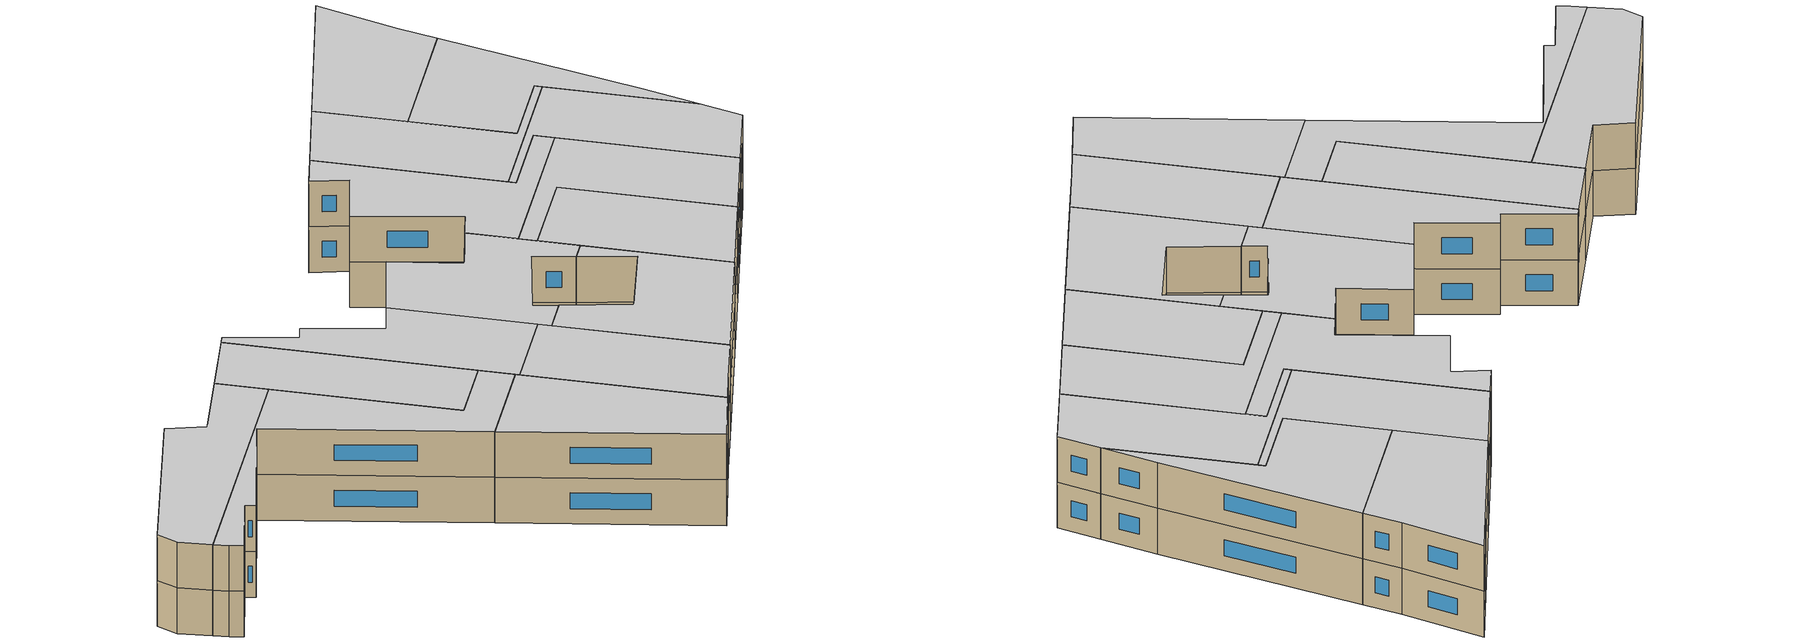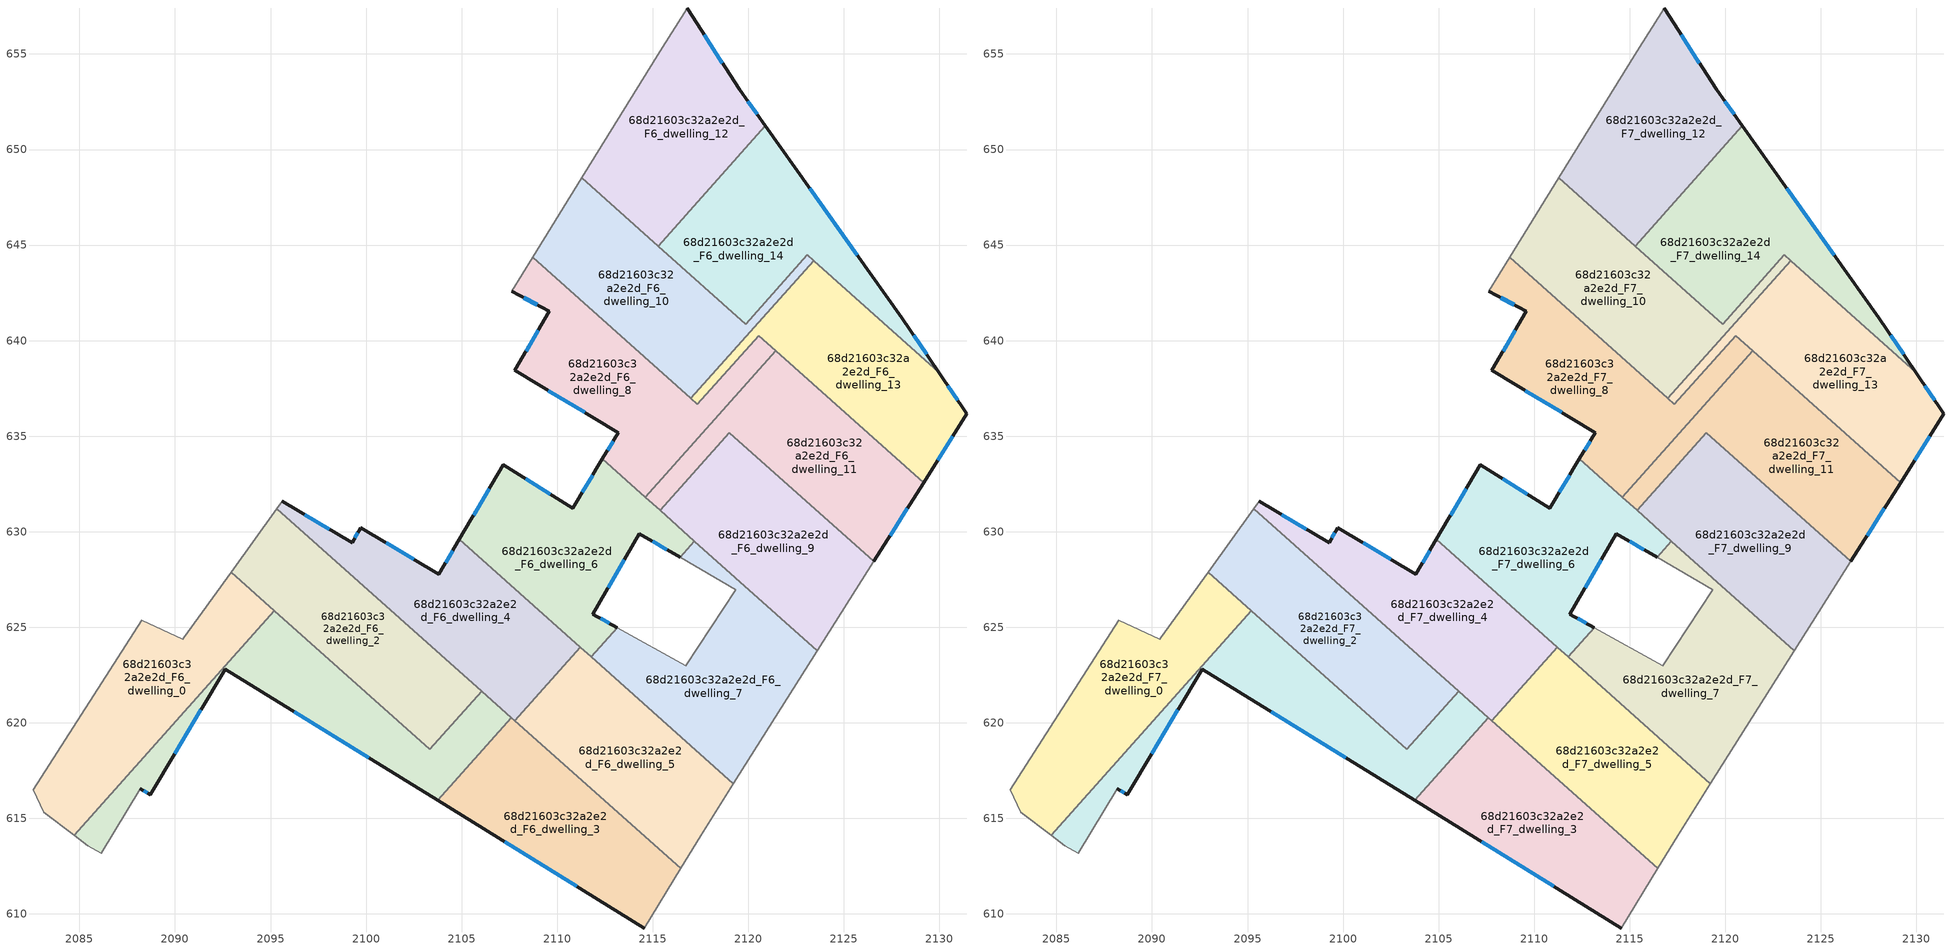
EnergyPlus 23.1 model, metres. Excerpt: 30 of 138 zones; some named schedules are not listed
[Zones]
68d21603c32a2e2d_F6_dwelling_0
 floor to 68d21603c32a2e2d_F5_dwelling_0 (EU_floor_Construction): 2095.2,625.87 2084.72,614.11 2083.14,615.31 2082.57,616.49 2088.26,625.37 2090.41,624.39 2090.45,624.44 2092.93,627.89 z18
 wall adiabatic (EU_wall_Construction): 2092.93,627.89 2090.45,624.44 2090.41,624.39 2088.26,625.37 2082.57,616.49 2083.14,615.31 2084.72,614.11 z18:21
 wall to 68d21603c32a2e2d_F6_dwelling_1 (EU_wall_Construction): 2084.72,614.11 2095.2,625.87 z18:21
 wall to 68d21603c32a2e2d_F6_dwelling_2 (EU_wall_Construction): 2095.2,625.87 2092.93,627.89 z18:21
68d21603c32a2e2d_F6_dwelling_1
 floor to 68d21603c32a2e2d_F5_dwelling_1 (EU_floor_Construction): 2106.05,621.66 2107.6,620.27 2103.74,615.94 2092.63,622.82 2088.71,616.24 2088.18,616.55 2086.15,613.18 2085.43,613.56 2084.72,614.11 2095.2,625.87 2103.34,618.62 z18
 wall outside (EU_wall_Construction): 2088.18,616.55 2088.71,616.24 2092.63,622.82 2103.74,615.94 z18:21
 wall adiabatic (EU_wall_Construction): 2084.72,614.11 2085.43,613.56 2086.15,613.18 2088.18,616.55 z18:21
 wall to 68d21603c32a2e2d_F6_dwelling_2 (EU_wall_Construction): 2106.05,621.66 2103.34,618.62 2095.2,625.87 z18:21
 wall to 68d21603c32a2e2d_F6_dwelling_4 (EU_wall_Construction): 2107.6,620.27 2106.05,621.66 z18:21
 wall to 68d21603c32a2e2d_F6_dwelling_3 (EU_wall_Construction): 2103.74,615.94 2107.6,620.27 z18:21
 window (EU_Window_Construction): 2096.25,620.58 2100.13,618.18 / 2089.99,618.38 2091.36,620.68 / 2088.36,616.45 2088.54,616.34 z18.98:20.02
68d21603c32a2e2d_F6_dwelling_10
 floor to 68d21603c32a2e2d_F5_dwelling_10 (EU_floor_Construction): 2123.08,644.48 2123.41,644.18 2116.99,636.98 2108.71,644.35 2111.28,648.51 2119.86,640.87 z18
 wall to 68d21603c32a2e2d_F6_dwelling_14 (EU_wall_Construction): 2123.41,644.18 2123.08,644.48 2119.86,640.87 2115.29,644.94 z18:21
 wall to 68d21603c32a2e2d_F6_dwelling_13 (EU_wall_Construction): 2116.99,636.98 2123.41,644.18 z18:21
 wall adiabatic (EU_wall_Construction): 2111.28,648.51 2108.71,644.35 z18:21
 wall to 68d21603c32a2e2d_F6_dwelling_8 (EU_wall_Construction): 2108.71,644.35 2116.99,636.98 z18:21
 wall to 68d21603c32a2e2d_F6_dwelling_12 (EU_wall_Construction): 2115.29,644.94 2111.28,648.51 z18:21
68d21603c32a2e2d_F6_dwelling_11
 floor to 68d21603c32a2e2d_F5_dwelling_11 (EU_floor_Construction): 2129.17,632.57 2126.57,628.45 2119.01,635.18 2115.39,631.12 2114.6,631.82 2121.43,639.48 z18
 wall outside (EU_wall_Construction): 2126.57,628.45 2129.17,632.57 z18:21
 wall to 68d21603c32a2e2d_F6_dwelling_8 (EU_wall_Construction): 2121.43,639.48 2114.6,631.82 z18:21
 wall to 68d21603c32a2e2d_F6_dwelling_9 (EU_wall_Construction): 2115.39,631.12 2119.01,635.18 2126.57,628.45 z18:21
 wall to 68d21603c32a2e2d_F6_dwelling_13 (EU_wall_Construction): 2129.17,632.57 2121.43,639.48 z18:21
 wall to 68d21603c32a2e2d_F6_dwelling_6 (EU_wall_Construction): 2114.6,631.82 2115.39,631.12 z18:21
 window (EU_Window_Construction): 2127.42,629.79 2128.33,631.23 z18.98:20.02
68d21603c32a2e2d_F6_dwelling_12
 floor to 68d21603c32a2e2d_F5_dwelling_12 (EU_floor_Construction): 2116.79,657.41 2119.54,653.13 2120.9,651.23 2115.29,644.94 2111.28,648.51 2115.36,655.11 z18
 wall outside (EU_wall_Construction): 2120.9,651.23 2119.54,653.13 2116.79,657.41 z18:21
 wall to 68d21603c32a2e2d_F6_dwelling_14 (EU_wall_Construction): 2115.29,644.94 2120.9,651.23 z18:21
 wall adiabatic (EU_wall_Construction): 2116.79,657.41 2115.36,655.11 2111.28,648.51 z18:21
 window (EU_Window_Construction): 2118.65,654.52 2117.69,656.02 / 2120.46,651.85 2119.98,652.52 z18.98:20.02
68d21603c32a2e2d_F6_dwelling_13
 floor to 68d21603c32a2e2d_F5_dwelling_13 (EU_floor_Construction): 2129.96,638.35 2131.44,636.17 2129.17,632.57 2120.54,640.27 2117.33,636.67 2116.99,636.98 2123.41,644.18 z18
 wall outside (EU_wall_Construction): 2129.17,632.57 2131.44,636.17 2129.96,638.35 z18:21
 wall to 68d21603c32a2e2d_F6_dwelling_8 (EU_wall_Construction): 2117,636.98 2117.33,636.67 2120.54,640.27 2121.42,639.48 z18:21
 wall to 68d21603c32a2e2d_F6_dwelling_14 (EU_wall_Construction): 2129.96,638.35 2123.41,644.18 z18:21
 window (EU_Window_Construction): 2130.96,636.88 2130.44,637.64 / 2129.91,633.74 2130.71,635 z18.98:20.02
68d21603c32a2e2d_F6_dwelling_14
 floor to 68d21603c32a2e2d_F5_dwelling_14 (EU_floor_Construction): 2120.9,651.23 2128.02,641.21 2129.96,638.35 2123.08,644.48 2119.86,640.87 2115.29,644.94 z18
 wall outside (EU_wall_Construction): 2129.96,638.35 2128.02,641.21 2120.9,651.23 z18:21
 window (EU_Window_Construction): 2125.7,644.47 2123.21,647.97 / 2129.33,639.28 2128.65,640.28 z18.98:20.02
68d21603c32a2e2d_F6_dwelling_2
 floor to 68d21603c32a2e2d_F5_dwelling_2 (EU_floor_Construction): 2106.05,621.66 2103.34,618.62 2092.93,627.89 2095.32,631.21 z18
 wall adiabatic (EU_wall_Construction): 2095.32,631.21 2092.93,627.89 z18:21
 wall to 68d21603c32a2e2d_F6_dwelling_4 (EU_wall_Construction): 2106.05,621.66 2095.32,631.21 z18:21
68d21603c32a2e2d_F6_dwelling_3
 floor to 68d21603c32a2e2d_F5_dwelling_3 (EU_floor_Construction): 2116.45,612.39 2114.54,609.27 2103.74,615.94 2107.6,620.27 z18
 wall outside (EU_wall_Construction): 2103.74,615.94 2114.54,609.27 z18:21
 wall adiabatic (EU_wall_Construction): 2114.54,609.27 2116.45,612.39 z18:21
 wall to 68d21603c32a2e2d_F6_dwelling_5 (EU_wall_Construction): 2116.45,612.39 2107.77,620.12 z18:21
 wall to 68d21603c32a2e2d_F6_dwelling_4 (EU_wall_Construction): 2107.77,620.12 2107.6,620.27 z18:21
 window (EU_Window_Construction): 2107.26,613.77 2111.03,611.44 z18.98:20.02
68d21603c32a2e2d_F6_dwelling_4
 floor to 68d21603c32a2e2d_F5_dwelling_4 (EU_floor_Construction): 2104.88,629.6 2111.2,623.97 2107.77,620.12 2095.32,631.21 2095.6,631.6 2099.27,629.44 2099.72,630.21 2103.81,627.79 z18
 wall outside (EU_wall_Construction): 2104.88,629.6 2103.81,627.79 2099.72,630.21 2099.27,629.44 2095.6,631.6 z18:21
 wall adiabatic (EU_wall_Construction): 2095.6,631.6 2095.32,631.21 z18:21
 wall to 68d21603c32a2e2d_F6_dwelling_5 (EU_wall_Construction): 2107.77,620.12 2111.2,623.97 z18:21
 wall to 68d21603c32a2e2d_F6_dwelling_6 (EU_wall_Construction): 2111.2,623.97 2104.88,629.6 z18:21
 window (EU_Window_Construction): 2098.08,630.14 2096.8,630.89 / 2099.58,629.96 2099.42,629.69 / 2102.48,628.57 2101.05,629.42 / 2104.53,629.01 2104.16,628.38 z18.98:20.02
68d21603c32a2e2d_F6_dwelling_5
 floor to 68d21603c32a2e2d_F5_dwelling_5 (EU_floor_Construction): 2119.22,616.82 2117.5,614.1 2116.45,612.39 2107.77,620.12 2111.2,623.97 z18
 wall adiabatic (EU_wall_Construction): 2116.45,612.39 2117.5,614.1 2119.22,616.82 z18:21
 wall to 68d21603c32a2e2d_F6_dwelling_7 (EU_wall_Construction): 2119.22,616.82 2111.78,623.45 z18:21
 wall to 68d21603c32a2e2d_F6_dwelling_6 (EU_wall_Construction): 2111.78,623.45 2111.2,623.97 z18:21
68d21603c32a2e2d_F6_dwelling_6
 floor to 68d21603c32a2e2d_F5_dwelling_6 (EU_floor_Construction): 2117.18,629.51 2116.43,628.67 2114.3,629.91 2111.87,625.7 2113.15,624.98 2111.78,623.45 2104.88,629.6 2107.18,633.52 2110.81,631.23 2112.36,633.81 z18
 wall outside (EU_wall_Construction): 2112.36,633.81 2110.81,631.23 2107.18,633.52 2104.88,629.6 / 2113.15,624.98 2111.87,625.7 2114.3,629.91 2116.43,628.67 z18:21
 wall to 68d21603c32a2e2d_F6_dwelling_7 (EU_wall_Construction): 2116.43,628.67 2117.18,629.51 / 2111.78,623.45 2113.15,624.98 z18:21
 wall to 68d21603c32a2e2d_F6_dwelling_8 (EU_wall_Construction): 2114.6,631.82 2112.36,633.81 z18:21
 wall to 68d21603c32a2e2d_F6_dwelling_9 (EU_wall_Construction): 2117.18,629.51 2115.39,631.11 z18:21
 window (EU_Window_Construction): 2109.63,631.97 2108.36,632.77 / 2111.86,632.97 2111.32,632.07 / 2114.99,629.5 2115.74,629.07 / 2112.66,627.07 2113.51,628.54 / 2112.73,625.22 2112.29,625.46 / 2106.43,632.24 2105.63,630.87 z18.98:20.02
68d21603c32a2e2d_F6_dwelling_7
 floor to 68d21603c32a2e2d_F5_dwelling_7 (EU_floor_Construction): 2119.33,626.98 2116.43,628.67 2117.18,629.51 2123.62,623.78 2119.22,616.82 2111.78,623.45 2113.15,624.98 2116.73,622.99 z18
 wall adiabatic (EU_wall_Construction): 2116.43,628.67 2119.33,626.98 2116.73,622.99 2113.15,624.98 / 2119.22,616.82 2123.62,623.78 z18:21
 wall to 68d21603c32a2e2d_F6_dwelling_9 (EU_wall_Construction): 2123.62,623.78 2117.18,629.51 z18:21
68d21603c32a2e2d_F6_dwelling_8
 floor to 68d21603c32a2e2d_F5_dwelling_8 (EU_floor_Construction): 2120.54,640.27 2121.43,639.48 2114.6,631.82 2112.36,633.81 2113.19,635.19 2107.78,638.45 2109.59,641.55 2107.61,642.58 2108.71,644.35 2117.33,636.67 z18
 wall outside (EU_wall_Construction): 2107.61,642.58 2109.59,641.55 2107.78,638.45 2113.19,635.19 2112.36,633.81 z18:21
 wall adiabatic (EU_wall_Construction): 2108.71,644.35 2107.61,642.58 z18:21
 window (EU_Window_Construction): 2109.54,637.39 2111.43,636.25 / 2109,640.54 2108.37,639.45 / 2108.26,642.24 2108.95,641.88 / 2112.92,634.74 2112.63,634.26 z18.98:20.02
68d21603c32a2e2d_F6_dwelling_9
 floor to 68d21603c32a2e2d_F5_dwelling_9 (EU_floor_Construction): 2126.57,628.45 2123.62,623.78 2115.39,631.12 2119.01,635.18 z18
 wall adiabatic (EU_wall_Construction): 2123.62,623.78 2126.57,628.45 z18:21
68d21603c32a2e2d_F7_dwelling_0
 floor to 68d21603c32a2e2d_F6_dwelling_0 (EU_floor_Construction): 2095.2,625.87 2084.72,614.11 2083.14,615.31 2082.57,616.49 2088.26,625.37 2090.41,624.39 2090.45,624.44 2092.93,627.89 z21
 wall adiabatic (EU_wall_Construction): 2092.93,627.89 2090.45,624.44 2090.41,624.39 2088.26,625.37 2082.57,616.49 2083.14,615.31 2084.72,614.11 z21:24
 wall to 68d21603c32a2e2d_F7_dwelling_1 (EU_wall_Construction): 2084.72,614.11 2095.2,625.87 z21:24
 wall to 68d21603c32a2e2d_F7_dwelling_2 (EU_wall_Construction): 2095.2,625.87 2092.93,627.89 z21:24
 ceiling to 68d21603c32a2e2d_F8_dwelling_0 (EU_floor_Construction): 2084.72,614.11 2095.2,625.87 2092.93,627.89 2090.45,624.44 2090.41,624.39 2088.26,625.37 2082.57,616.49 2083.14,615.31 z24
68d21603c32a2e2d_F7_dwelling_1
 floor to 68d21603c32a2e2d_F6_dwelling_1 (EU_floor_Construction): 2106.05,621.66 2107.6,620.27 2103.74,615.94 2092.63,622.82 2088.71,616.24 2088.18,616.55 2086.15,613.18 2085.43,613.56 2084.72,614.11 2095.2,625.87 2103.34,618.62 z21
 wall outside (EU_wall_Construction): 2088.18,616.55 2088.71,616.24 2092.63,622.82 2103.74,615.94 z21:24
 wall adiabatic (EU_wall_Construction): 2084.72,614.11 2085.43,613.56 2086.15,613.18 2088.18,616.55 z21:24
 wall to 68d21603c32a2e2d_F7_dwelling_2 (EU_wall_Construction): 2106.05,621.66 2103.34,618.62 2095.2,625.87 z21:24
 wall to 68d21603c32a2e2d_F7_dwelling_4 (EU_wall_Construction): 2107.6,620.27 2106.05,621.66 z21:24
 wall to 68d21603c32a2e2d_F7_dwelling_3 (EU_wall_Construction): 2103.74,615.94 2107.6,620.27 z21:24
 window (EU_Window_Construction): 2096.25,620.58 2100.13,618.18 / 2089.99,618.38 2091.36,620.68 / 2088.36,616.45 2088.54,616.34 z21.98:23.02
 ceiling to 68d21603c32a2e2d_F8_dwelling_1 (EU_floor_Construction): 2103.74,615.94 2107.6,620.27 2106.05,621.66 2103.34,618.62 2095.2,625.87 2084.72,614.11 2085.43,613.56 2086.15,613.18 2088.18,616.55 2088.71,616.24 2092.63,622.82 z24
68d21603c32a2e2d_F7_dwelling_10
 floor to 68d21603c32a2e2d_F6_dwelling_10 (EU_floor_Construction): 2123.08,644.48 2123.41,644.18 2116.99,636.98 2108.71,644.35 2111.28,648.51 2119.86,640.87 z21
 wall to 68d21603c32a2e2d_F7_dwelling_14 (EU_wall_Construction): 2123.41,644.18 2123.08,644.48 2119.86,640.87 2115.29,644.94 z21:24
 wall to 68d21603c32a2e2d_F7_dwelling_13 (EU_wall_Construction): 2116.99,636.98 2123.41,644.18 z21:24
 wall adiabatic (EU_wall_Construction): 2111.28,648.51 2108.71,644.35 z21:24
 wall to 68d21603c32a2e2d_F7_dwelling_8 (EU_wall_Construction): 2108.71,644.35 2116.99,636.98 z21:24
 wall to 68d21603c32a2e2d_F7_dwelling_12 (EU_wall_Construction): 2115.29,644.94 2111.28,648.51 z21:24
 ceiling to 68d21603c32a2e2d_F8_dwelling_10 (EU_floor_Construction): 2119.86,640.87 2111.28,648.51 2108.71,644.35 2116.99,636.98 2123.41,644.18 2123.08,644.48 z24
68d21603c32a2e2d_F7_dwelling_11
 floor to 68d21603c32a2e2d_F6_dwelling_11 (EU_floor_Construction): 2129.17,632.57 2126.57,628.45 2119.01,635.18 2115.39,631.12 2114.6,631.82 2121.43,639.48 z21
 wall outside (EU_wall_Construction): 2126.57,628.45 2129.17,632.57 z21:24
 wall to 68d21603c32a2e2d_F7_dwelling_8 (EU_wall_Construction): 2121.43,639.48 2114.6,631.82 z21:24
 wall to 68d21603c32a2e2d_F7_dwelling_9 (EU_wall_Construction): 2115.39,631.12 2119.01,635.18 2126.57,628.45 z21:24
 wall to 68d21603c32a2e2d_F7_dwelling_13 (EU_wall_Construction): 2129.17,632.57 2121.43,639.48 z21:24
 wall to 68d21603c32a2e2d_F7_dwelling_6 (EU_wall_Construction): 2114.6,631.82 2115.39,631.12 z21:24
 window (EU_Window_Construction): 2127.42,629.79 2128.33,631.23 z21.98:23.02
 ceiling to 68d21603c32a2e2d_F8_dwelling_11 (EU_floor_Construction): 2126.57,628.45 2129.17,632.57 2121.43,639.48 2114.6,631.82 2115.39,631.12 2119.01,635.18 z24
68d21603c32a2e2d_F7_dwelling_12
 floor to 68d21603c32a2e2d_F6_dwelling_12 (EU_floor_Construction): 2116.79,657.41 2119.54,653.13 2120.9,651.23 2115.29,644.94 2111.28,648.51 2115.36,655.11 z21
 wall outside (EU_wall_Construction): 2120.9,651.23 2119.54,653.13 2116.79,657.41 z21:24
 wall to 68d21603c32a2e2d_F7_dwelling_14 (EU_wall_Construction): 2115.29,644.94 2120.9,651.23 z21:24
 wall adiabatic (EU_wall_Construction): 2116.79,657.41 2115.36,655.11 2111.28,648.51 z21:24
 window (EU_Window_Construction): 2118.65,654.52 2117.69,656.02 / 2120.46,651.85 2119.98,652.52 z21.98:23.02
 ceiling to 68d21603c32a2e2d_F8_dwelling_12 (EU_floor_Construction): 2115.29,644.94 2120.9,651.23 2119.54,653.13 2116.79,657.41 2115.36,655.11 2111.28,648.51 z24
68d21603c32a2e2d_F7_dwelling_13
 floor to 68d21603c32a2e2d_F6_dwelling_13 (EU_floor_Construction): 2129.96,638.35 2131.44,636.17 2129.17,632.57 2120.54,640.27 2117.33,636.67 2116.99,636.98 2123.41,644.18 z21
 wall outside (EU_wall_Construction): 2129.17,632.57 2131.44,636.17 2129.96,638.35 z21:24
 wall to 68d21603c32a2e2d_F7_dwelling_8 (EU_wall_Construction): 2117,636.98 2117.33,636.67 2120.54,640.27 2121.42,639.48 z21:24
 wall to 68d21603c32a2e2d_F7_dwelling_14 (EU_wall_Construction): 2129.96,638.35 2123.41,644.18 z21:24
 window (EU_Window_Construction): 2130.96,636.88 2130.44,637.64 / 2129.91,633.74 2130.71,635 z21.98:23.02
 ceiling to 68d21603c32a2e2d_F8_dwelling_13 (EU_floor_Construction): 2129.17,632.57 2131.44,636.17 2129.96,638.35 2123.41,644.18 2116.99,636.98 2117.33,636.67 2120.54,640.27 z24
68d21603c32a2e2d_F7_dwelling_14
 floor to 68d21603c32a2e2d_F6_dwelling_14 (EU_floor_Construction): 2120.9,651.23 2128.02,641.21 2129.96,638.35 2123.08,644.48 2119.86,640.87 2115.29,644.94 z21
 wall outside (EU_wall_Construction): 2129.96,638.35 2128.02,641.21 2120.9,651.23 z21:24
 window (EU_Window_Construction): 2125.7,644.47 2123.21,647.97 / 2129.33,639.28 2128.65,640.28 z21.98:23.02
 ceiling to 68d21603c32a2e2d_F8_dwelling_14 (EU_floor_Construction): 2129.96,638.35 2128.02,641.21 2120.9,651.23 2115.29,644.94 2119.86,640.87 2123.08,644.48 z24
68d21603c32a2e2d_F7_dwelling_2
 floor to 68d21603c32a2e2d_F6_dwelling_2 (EU_floor_Construction): 2106.05,621.66 2103.34,618.62 2092.93,627.89 2095.32,631.21 z21
 wall adiabatic (EU_wall_Construction): 2095.32,631.21 2092.93,627.89 z21:24
 wall to 68d21603c32a2e2d_F7_dwelling_4 (EU_wall_Construction): 2106.05,621.66 2095.32,631.21 z21:24
 ceiling to 68d21603c32a2e2d_F8_dwelling_2 (EU_floor_Construction): 2103.34,618.62 2106.05,621.66 2095.32,631.21 2092.93,627.89 z24
68d21603c32a2e2d_F7_dwelling_3
 floor to 68d21603c32a2e2d_F6_dwelling_3 (EU_floor_Construction): 2116.45,612.39 2114.54,609.27 2103.74,615.94 2107.6,620.27 z21
 wall outside (EU_wall_Construction): 2103.74,615.94 2114.54,609.27 z21:24
 wall adiabatic (EU_wall_Construction): 2114.54,609.27 2116.45,612.39 z21:24
 wall to 68d21603c32a2e2d_F7_dwelling_5 (EU_wall_Construction): 2116.45,612.39 2107.77,620.12 z21:24
 wall to 68d21603c32a2e2d_F7_dwelling_4 (EU_wall_Construction): 2107.77,620.12 2107.6,620.27 z21:24
 window (EU_Window_Construction): 2107.26,613.77 2111.03,611.44 z21.98:23.02
 ceiling to 68d21603c32a2e2d_F8_dwelling_3 (EU_floor_Construction): 2114.54,609.27 2116.45,612.39 2107.6,620.27 2103.74,615.94 z24
68d21603c32a2e2d_F7_dwelling_4
 floor to 68d21603c32a2e2d_F6_dwelling_4 (EU_floor_Construction): 2104.88,629.6 2111.2,623.97 2107.77,620.12 2095.32,631.21 2095.6,631.6 2099.27,629.44 2099.72,630.21 2103.81,627.79 z21
 wall outside (EU_wall_Construction): 2104.88,629.6 2103.81,627.79 2099.72,630.21 2099.27,629.44 2095.6,631.6 z21:24
 wall adiabatic (EU_wall_Construction): 2095.6,631.6 2095.32,631.21 z21:24
 wall to 68d21603c32a2e2d_F7_dwelling_5 (EU_wall_Construction): 2107.77,620.12 2111.2,623.97 z21:24
 wall to 68d21603c32a2e2d_F7_dwelling_6 (EU_wall_Construction): 2111.2,623.97 2104.88,629.6 z21:24
 window (EU_Window_Construction): 2098.08,630.14 2096.8,630.89 / 2099.58,629.96 2099.42,629.69 / 2102.48,628.57 2101.05,629.42 / 2104.53,629.01 2104.16,628.38 z21.98:23.02
 ceiling to 68d21603c32a2e2d_F8_dwelling_4 (EU_floor_Construction): 2107.77,620.12 2111.2,623.97 2104.88,629.6 2103.81,627.79 2099.72,630.21 2099.27,629.44 2095.6,631.6 2095.32,631.21 z24
68d21603c32a2e2d_F7_dwelling_5
 floor to 68d21603c32a2e2d_F6_dwelling_5 (EU_floor_Construction): 2119.22,616.82 2117.5,614.1 2116.45,612.39 2107.77,620.12 2111.2,623.97 z21
 wall adiabatic (EU_wall_Construction): 2116.45,612.39 2117.5,614.1 2119.22,616.82 z21:24
 wall to 68d21603c32a2e2d_F7_dwelling_7 (EU_wall_Construction): 2119.22,616.82 2111.78,623.45 z21:24
 wall to 68d21603c32a2e2d_F7_dwelling_6 (EU_wall_Construction): 2111.78,623.45 2111.2,623.97 z21:24
 ceiling to 68d21603c32a2e2d_F8_dwelling_5 (EU_floor_Construction): 2117.5,614.1 2119.22,616.82 2111.2,623.97 2107.77,620.12 2116.45,612.39 z24
68d21603c32a2e2d_F7_dwelling_6
 floor to 68d21603c32a2e2d_F6_dwelling_6 (EU_floor_Construction): 2117.18,629.51 2116.43,628.67 2114.3,629.91 2111.87,625.7 2113.15,624.98 2111.78,623.45 2104.88,629.6 2107.18,633.52 2110.81,631.23 2112.36,633.81 z21
 wall outside (EU_wall_Construction): 2112.36,633.81 2110.81,631.23 2107.18,633.52 2104.88,629.6 / 2113.15,624.98 2111.87,625.7 2114.3,629.91 2116.43,628.67 z21:24
 wall to 68d21603c32a2e2d_F7_dwelling_7 (EU_wall_Construction): 2116.43,628.67 2117.18,629.51 / 2111.78,623.45 2113.15,624.98 z21:24
 wall to 68d21603c32a2e2d_F7_dwelling_8 (EU_wall_Construction): 2114.6,631.82 2112.36,633.81 z21:24
 wall to 68d21603c32a2e2d_F7_dwelling_9 (EU_wall_Construction): 2117.18,629.51 2115.39,631.11 z21:24
 window (EU_Window_Construction): 2109.63,631.97 2108.36,632.77 / 2111.86,632.97 2111.32,632.07 / 2114.99,629.5 2115.74,629.07 / 2112.66,627.07 2113.51,628.54 / 2112.73,625.22 2112.29,625.46 / 2106.43,632.24 2105.63,630.87 z21.98:23.02
 ceiling to 68d21603c32a2e2d_F8_dwelling_6 (EU_floor_Construction): 2113.15,624.98 2111.87,625.7 2114.3,629.91 2116.43,628.67 2117.18,629.51 2112.36,633.81 2110.81,631.23 2107.18,633.52 2104.88,629.6 2111.78,623.45 z24
68d21603c32a2e2d_F7_dwelling_7
 floor to 68d21603c32a2e2d_F6_dwelling_7 (EU_floor_Construction): 2119.33,626.98 2116.43,628.67 2117.18,629.51 2123.62,623.78 2119.22,616.82 2111.78,623.45 2113.15,624.98 2116.73,622.99 z21
 wall adiabatic (EU_wall_Construction): 2116.43,628.67 2119.33,626.98 2116.73,622.99 2113.15,624.98 / 2119.22,616.82 2123.62,623.78 z21:24
 wall to 68d21603c32a2e2d_F7_dwelling_9 (EU_wall_Construction): 2123.62,623.78 2117.18,629.51 z21:24
 ceiling to 68d21603c32a2e2d_F8_dwelling_7 (EU_floor_Construction): 2119.22,616.82 2123.62,623.78 2117.18,629.51 2116.43,628.67 2119.33,626.98 2116.73,622.99 2113.15,624.98 2111.78,623.45 z24
68d21603c32a2e2d_F7_dwelling_8
 floor to 68d21603c32a2e2d_F6_dwelling_8 (EU_floor_Construction): 2120.54,640.27 2121.43,639.48 2114.6,631.82 2112.36,633.81 2113.19,635.19 2107.78,638.45 2109.59,641.55 2107.61,642.58 2108.71,644.35 2117.33,636.67 z21
 wall outside (EU_wall_Construction): 2107.61,642.58 2109.59,641.55 2107.78,638.45 2113.19,635.19 2112.36,633.81 z21:24
 wall adiabatic (EU_wall_Construction): 2108.71,644.35 2107.61,642.58 z21:24
 window (EU_Window_Construction): 2109.54,637.39 2111.43,636.25 / 2109,640.54 2108.37,639.45 / 2108.26,642.24 2108.95,641.88 / 2112.92,634.74 2112.63,634.26 z21.98:23.02
 ceiling to 68d21603c32a2e2d_F8_dwelling_8 (EU_floor_Construction): 2117.33,636.67 2108.71,644.35 2107.61,642.58 2109.59,641.55 2107.78,638.45 2113.19,635.19 2112.36,633.81 2114.6,631.82 2121.43,639.48 2120.54,640.27 z24
68d21603c32a2e2d_F7_dwelling_9
 floor to 68d21603c32a2e2d_F6_dwelling_9 (EU_floor_Construction): 2126.57,628.45 2123.62,623.78 2115.39,631.12 2119.01,635.18 z21
 wall adiabatic (EU_wall_Construction): 2123.62,623.78 2126.57,628.45 z21:24
 ceiling to 68d21603c32a2e2d_F8_dwelling_9 (EU_floor_Construction): 2123.62,623.78 2126.57,628.45 2119.01,635.18 2115.39,631.12 z24
[Building]
EU S2 Campaign: North Axis=0; Terrain=City; Solar Distribution=FullExterior
[Site:Location]
Bologna: Latitude=44.5; Longitude=11.25; Time Zone=1; Elevation=37
[SizingPeriod:WeatherFileDays]
AnnualSizingPeriod: Begin Month=1; Begin Day of Month=1; End Month=12; End Day of Month=31; Day of Week for Start Day=Monday; Use Weather File Daylight Saving Period=No; Use Weather File Rain and Snow Indicators=No
[MATERIAL]
EU_InternalMass_Material: Roughness=MediumRough; Thickness=0.1; Conductivity=1; Density=1800; Specific Heat=900; Thermal Absorptance=0.9; Solar Absorptance=0.7; Visible Absorptance=0.7
[MATERIAL:NOMASS] Roughness=MediumRough; Thermal Absorptance=0.9; Solar Absorptance=0.7; Visible Absorptance=0.7
Name | Thermal Resistance
EU_wall_NoMass | 0.905828
EU_floor_NoMass | 0.67114
[WINDOWMATERIAL:SIMPLEGLAZINGSYSTEM]
EU_Window_SimpleGlazing: UFactor=4.52486; Solar Heat Gain Coefficient=0.85; Visible Transmittance=0.85
[CONSTRUCTION]
EU_wall_Construction: EU_wall_NoMass
EU_floor_Construction: EU_floor_NoMass
EU_Window_Construction: EU_Window_SimpleGlazing
EU_InternalMass_Construction: EU_InternalMass_Material
[ZONE] Type=1; Multiplier=1; Ceiling Height=autocalculate; Floor Area=autocalculate; Part of Total Floor Area=Yes
Name | Volume
68d21603c32a2e2d_F6_dwelling_0; 68d21603c32a2e2d_F7_dwelling_0 | 172.838
68d21603c32a2e2d_F6_dwelling_1; 68d21603c32a2e2d_F7_dwelling_1 | 172.783
68d21603c32a2e2d_F6_dwelling_10; 68d21603c32a2e2d_F7_dwelling_10 | 172.806
68d21603c32a2e2d_F6_dwelling_11; 68d21603c32a2e2d_F7_dwelling_11; 68d21603c32a2e2d_F6_dwelling_5; 68d21603c32a2e2d_F7_dwelling_5; 68d21603c32a2e2d_F6_dwelling_8; 68d21603c32a2e2d_F7_dwelling_8 | 172.813
68d21603c32a2e2d_F6_dwelling_12; 68d21603c32a2e2d_F7_dwelling_12; 68d21603c32a2e2d_F6_dwelling_4; 68d21603c32a2e2d_F7_dwelling_4 | 172.819
68d21603c32a2e2d_F6_dwelling_13; 68d21603c32a2e2d_F7_dwelling_13 | 172.802
68d21603c32a2e2d_F6_dwelling_14; 68d21603c32a2e2d_F7_dwelling_14 | 172.797
68d21603c32a2e2d_F6_dwelling_2; 68d21603c32a2e2d_F7_dwelling_2 | 172.78
68d21603c32a2e2d_F6_dwelling_3; 68d21603c32a2e2d_F7_dwelling_3 | 172.805
68d21603c32a2e2d_F6_dwelling_6; 68d21603c32a2e2d_F7_dwelling_6 | 172.79
68d21603c32a2e2d_F6_dwelling_7; 68d21603c32a2e2d_F7_dwelling_7 | 172.781
68d21603c32a2e2d_F6_dwelling_9; 68d21603c32a2e2d_F7_dwelling_9 | 172.817
[INTERNALMASS] Construction=EU_InternalMass_Construction
Name | Zone or ZoneList | Surface Area
68d21603c32a2e2d_F6_dwelling_0_EU_InternalMass | 68d21603c32a2e2d_F6_dwelling_0 | 57.6126
68d21603c32a2e2d_F6_dwelling_1_EU_InternalMass | 68d21603c32a2e2d_F6_dwelling_1 | 57.5952
68d21603c32a2e2d_F6_dwelling_2_EU_InternalMass | 68d21603c32a2e2d_F6_dwelling_2 | 57.5935
68d21603c32a2e2d_F6_dwelling_3_EU_InternalMass | 68d21603c32a2e2d_F6_dwelling_3 | 57.5983
68d21603c32a2e2d_F6_dwelling_4_EU_InternalMass | 68d21603c32a2e2d_F6_dwelling_4 | 57.6072
68d21603c32a2e2d_F6_dwelling_5_EU_InternalMass | 68d21603c32a2e2d_F6_dwelling_5 | 57.604
68d21603c32a2e2d_F6_dwelling_6_EU_InternalMass | 68d21603c32a2e2d_F6_dwelling_6 | 57.5969
68d21603c32a2e2d_F6_dwelling_7_EU_InternalMass | 68d21603c32a2e2d_F6_dwelling_7 | 57.5938
68d21603c32a2e2d_F6_dwelling_8_EU_InternalMass | 68d21603c32a2e2d_F6_dwelling_8 | 57.6031
68d21603c32a2e2d_F6_dwelling_9_EU_InternalMass | 68d21603c32a2e2d_F6_dwelling_9 | 57.6045
68d21603c32a2e2d_F6_dwelling_10_EU_InternalMass | 68d21603c32a2e2d_F6_dwelling_10 | 57.601
68d21603c32a2e2d_F6_dwelling_11_EU_InternalMass | 68d21603c32a2e2d_F6_dwelling_11 | 57.605
68d21603c32a2e2d_F6_dwelling_12_EU_InternalMass | 68d21603c32a2e2d_F6_dwelling_12 | 57.6034
68d21603c32a2e2d_F6_dwelling_13_EU_InternalMass | 68d21603c32a2e2d_F6_dwelling_13 | 57.6016
68d21603c32a2e2d_F6_dwelling_14_EU_InternalMass | 68d21603c32a2e2d_F6_dwelling_14 | 57.5988
68d21603c32a2e2d_F7_dwelling_0_EU_InternalMass | 68d21603c32a2e2d_F7_dwelling_0 | 57.6126
68d21603c32a2e2d_F7_dwelling_1_EU_InternalMass | 68d21603c32a2e2d_F7_dwelling_1 | 57.5952
68d21603c32a2e2d_F7_dwelling_2_EU_InternalMass | 68d21603c32a2e2d_F7_dwelling_2 | 57.5935
68d21603c32a2e2d_F7_dwelling_3_EU_InternalMass | 68d21603c32a2e2d_F7_dwelling_3 | 57.5983
68d21603c32a2e2d_F7_dwelling_4_EU_InternalMass | 68d21603c32a2e2d_F7_dwelling_4 | 57.6072
68d21603c32a2e2d_F7_dwelling_5_EU_InternalMass | 68d21603c32a2e2d_F7_dwelling_5 | 57.604
68d21603c32a2e2d_F7_dwelling_6_EU_InternalMass | 68d21603c32a2e2d_F7_dwelling_6 | 57.5969
68d21603c32a2e2d_F7_dwelling_7_EU_InternalMass | 68d21603c32a2e2d_F7_dwelling_7 | 57.5938
68d21603c32a2e2d_F7_dwelling_8_EU_InternalMass | 68d21603c32a2e2d_F7_dwelling_8 | 57.6031
68d21603c32a2e2d_F7_dwelling_9_EU_InternalMass | 68d21603c32a2e2d_F7_dwelling_9 | 57.6045
68d21603c32a2e2d_F7_dwelling_10_EU_InternalMass | 68d21603c32a2e2d_F7_dwelling_10 | 57.601
68d21603c32a2e2d_F7_dwelling_11_EU_InternalMass | 68d21603c32a2e2d_F7_dwelling_11 | 57.605
68d21603c32a2e2d_F7_dwelling_12_EU_InternalMass | 68d21603c32a2e2d_F7_dwelling_12 | 57.6034
68d21603c32a2e2d_F7_dwelling_13_EU_InternalMass | 68d21603c32a2e2d_F7_dwelling_13 | 57.6016
68d21603c32a2e2d_F7_dwelling_14_EU_InternalMass | 68d21603c32a2e2d_F7_dwelling_14 | 57.5988
[OTHEREQUIPMENT] Fuel Type=Electricity; Design Level Calculation Method=Watts/Area; Power per Zone Floor Area=1; Fraction Latent=0; Fraction Radiant=0; Fraction Lost=0; Carbon Dioxide Generation Rate=0; EndUse Subcategory=EU_Step8_InternalGains
Name | Zone or ZoneList or Space or SpaceList | Schedule
EU_Step8_InternalGain_68d21603c32a2e2d_F6_dwelling_0_f000 | 68d21603c32a2e2d_F6_dwelling_0 | EU_Step8_GainSchedule_68d21603c32a2e2d_F6_dwelling_0_f000
EU_Step8_InternalGain_68d21603c32a2e2d_F6_dwelling_1_f000 | 68d21603c32a2e2d_F6_dwelling_1 | EU_Step8_GainSchedule_68d21603c32a2e2d_F6_dwelling_1_f000
EU_Step8_InternalGain_68d21603c32a2e2d_F6_dwelling_2_f000 | 68d21603c32a2e2d_F6_dwelling_2 | EU_Step8_GainSchedule_68d21603c32a2e2d_F6_dwelling_2_f000
EU_Step8_InternalGain_68d21603c32a2e2d_F6_dwelling_3_f000 | 68d21603c32a2e2d_F6_dwelling_3 | EU_Step8_GainSchedule_68d21603c32a2e2d_F6_dwelling_3_f000
EU_Step8_InternalGain_68d21603c32a2e2d_F6_dwelling_4_f000 | 68d21603c32a2e2d_F6_dwelling_4 | EU_Step8_GainSchedule_68d21603c32a2e2d_F6_dwelling_4_f000
EU_Step8_InternalGain_68d21603c32a2e2d_F6_dwelling_5_f000 | 68d21603c32a2e2d_F6_dwelling_5 | EU_Step8_GainSchedule_68d21603c32a2e2d_F6_dwelling_5_f000
EU_Step8_InternalGain_68d21603c32a2e2d_F6_dwelling_6_f000 | 68d21603c32a2e2d_F6_dwelling_6 | EU_Step8_GainSchedule_68d21603c32a2e2d_F6_dwelling_6_f000
EU_Step8_InternalGain_68d21603c32a2e2d_F6_dwelling_7_f000 | 68d21603c32a2e2d_F6_dwelling_7 | EU_Step8_GainSchedule_68d21603c32a2e2d_F6_dwelling_7_f000
EU_Step8_InternalGain_68d21603c32a2e2d_F6_dwelling_8_f000 | 68d21603c32a2e2d_F6_dwelling_8 | EU_Step8_GainSchedule_68d21603c32a2e2d_F6_dwelling_8_f000
EU_Step8_InternalGain_68d21603c32a2e2d_F6_dwelling_9_f000 | 68d21603c32a2e2d_F6_dwelling_9 | EU_Step8_GainSchedule_68d21603c32a2e2d_F6_dwelling_9_f000
EU_Step8_InternalGain_68d21603c32a2e2d_F6_dwelling_10_f000 | 68d21603c32a2e2d_F6_dwelling_10 | EU_Step8_GainSchedule_68d21603c32a2e2d_F6_dwelling_10_f000
EU_Step8_InternalGain_68d21603c32a2e2d_F6_dwelling_11_f000 | 68d21603c32a2e2d_F6_dwelling_11 | EU_Step8_GainSchedule_68d21603c32a2e2d_F6_dwelling_11_f000
EU_Step8_InternalGain_68d21603c32a2e2d_F6_dwelling_12_f000 | 68d21603c32a2e2d_F6_dwelling_12 | EU_Step8_GainSchedule_68d21603c32a2e2d_F6_dwelling_12_f000
EU_Step8_InternalGain_68d21603c32a2e2d_F6_dwelling_13_f000 | 68d21603c32a2e2d_F6_dwelling_13 | EU_Step8_GainSchedule_68d21603c32a2e2d_F6_dwelling_13_f000
EU_Step8_InternalGain_68d21603c32a2e2d_F6_dwelling_14_f000 | 68d21603c32a2e2d_F6_dwelling_14 | EU_Step8_GainSchedule_68d21603c32a2e2d_F6_dwelling_14_f000
EU_Step8_InternalGain_68d21603c32a2e2d_F7_dwelling_0_f000 | 68d21603c32a2e2d_F7_dwelling_0 | EU_Step8_GainSchedule_68d21603c32a2e2d_F7_dwelling_0_f000
EU_Step8_InternalGain_68d21603c32a2e2d_F7_dwelling_1_f000 | 68d21603c32a2e2d_F7_dwelling_1 | EU_Step8_GainSchedule_68d21603c32a2e2d_F7_dwelling_1_f000
EU_Step8_InternalGain_68d21603c32a2e2d_F7_dwelling_2_f000 | 68d21603c32a2e2d_F7_dwelling_2 | EU_Step8_GainSchedule_68d21603c32a2e2d_F7_dwelling_2_f000
EU_Step8_InternalGain_68d21603c32a2e2d_F7_dwelling_3_f000 | 68d21603c32a2e2d_F7_dwelling_3 | EU_Step8_GainSchedule_68d21603c32a2e2d_F7_dwelling_3_f000
EU_Step8_InternalGain_68d21603c32a2e2d_F7_dwelling_4_f000 | 68d21603c32a2e2d_F7_dwelling_4 | EU_Step8_GainSchedule_68d21603c32a2e2d_F7_dwelling_4_f000
EU_Step8_InternalGain_68d21603c32a2e2d_F7_dwelling_5_f000 | 68d21603c32a2e2d_F7_dwelling_5 | EU_Step8_GainSchedule_68d21603c32a2e2d_F7_dwelling_5_f000
EU_Step8_InternalGain_68d21603c32a2e2d_F7_dwelling_6_f000 | 68d21603c32a2e2d_F7_dwelling_6 | EU_Step8_GainSchedule_68d21603c32a2e2d_F7_dwelling_6_f000
EU_Step8_InternalGain_68d21603c32a2e2d_F7_dwelling_7_f000 | 68d21603c32a2e2d_F7_dwelling_7 | EU_Step8_GainSchedule_68d21603c32a2e2d_F7_dwelling_7_f000
EU_Step8_InternalGain_68d21603c32a2e2d_F7_dwelling_8_f000 | 68d21603c32a2e2d_F7_dwelling_8 | EU_Step8_GainSchedule_68d21603c32a2e2d_F7_dwelling_8_f000
EU_Step8_InternalGain_68d21603c32a2e2d_F7_dwelling_9_f000 | 68d21603c32a2e2d_F7_dwelling_9 | EU_Step8_GainSchedule_68d21603c32a2e2d_F7_dwelling_9_f000
EU_Step8_InternalGain_68d21603c32a2e2d_F7_dwelling_10_f000 | 68d21603c32a2e2d_F7_dwelling_10 | EU_Step8_GainSchedule_68d21603c32a2e2d_F7_dwelling_10_f000
EU_Step8_InternalGain_68d21603c32a2e2d_F7_dwelling_11_f000 | 68d21603c32a2e2d_F7_dwelling_11 | EU_Step8_GainSchedule_68d21603c32a2e2d_F7_dwelling_11_f000
EU_Step8_InternalGain_68d21603c32a2e2d_F7_dwelling_12_f000 | 68d21603c32a2e2d_F7_dwelling_12 | EU_Step8_GainSchedule_68d21603c32a2e2d_F7_dwelling_12_f000
EU_Step8_InternalGain_68d21603c32a2e2d_F7_dwelling_13_f000 | 68d21603c32a2e2d_F7_dwelling_13 | EU_Step8_GainSchedule_68d21603c32a2e2d_F7_dwelling_13_f000
EU_Step8_InternalGain_68d21603c32a2e2d_F7_dwelling_14_f000 | 68d21603c32a2e2d_F7_dwelling_14 | EU_Step8_GainSchedule_68d21603c32a2e2d_F7_dwelling_14_f000
[ZONEVENTILATION:DESIGNFLOWRATE] Schedule=EU_AlwaysOn; Design Flow Rate Calculation Method=AirChanges/Hour; Air Changes per Hour=0.73129; Ventilation Type=Natural; Fan Pressure Rise=0; Fan Total Efficiency=1; Constant Term Coefficient=1; Temperature Term Coefficient=0; Velocity Term Coefficient=0; Velocity Squared Term Coefficient=0; Minimum Indoor Temperature=-100; Maximum Indoor Temperature=100; Delta Temperature=-100; Minimum Outdoor Temperature=-100; Maximum Outdoor Temperature=100; Maximum Wind Speed=40
Name | Zone or ZoneList or Space or SpaceList
EU_ConstantAir_68d21603c32a2e2d_F6_dwelling_0 | 68d21603c32a2e2d_F6_dwelling_0
EU_ConstantAir_68d21603c32a2e2d_F6_dwelling_1 | 68d21603c32a2e2d_F6_dwelling_1
EU_ConstantAir_68d21603c32a2e2d_F6_dwelling_2 | 68d21603c32a2e2d_F6_dwelling_2
EU_ConstantAir_68d21603c32a2e2d_F6_dwelling_3 | 68d21603c32a2e2d_F6_dwelling_3
EU_ConstantAir_68d21603c32a2e2d_F6_dwelling_4 | 68d21603c32a2e2d_F6_dwelling_4
EU_ConstantAir_68d21603c32a2e2d_F6_dwelling_5 | 68d21603c32a2e2d_F6_dwelling_5
EU_ConstantAir_68d21603c32a2e2d_F6_dwelling_6 | 68d21603c32a2e2d_F6_dwelling_6
EU_ConstantAir_68d21603c32a2e2d_F6_dwelling_7 | 68d21603c32a2e2d_F6_dwelling_7
EU_ConstantAir_68d21603c32a2e2d_F6_dwelling_8 | 68d21603c32a2e2d_F6_dwelling_8
EU_ConstantAir_68d21603c32a2e2d_F6_dwelling_9 | 68d21603c32a2e2d_F6_dwelling_9
EU_ConstantAir_68d21603c32a2e2d_F6_dwelling_10 | 68d21603c32a2e2d_F6_dwelling_10
EU_ConstantAir_68d21603c32a2e2d_F6_dwelling_11 | 68d21603c32a2e2d_F6_dwelling_11
EU_ConstantAir_68d21603c32a2e2d_F6_dwelling_12 | 68d21603c32a2e2d_F6_dwelling_12
EU_ConstantAir_68d21603c32a2e2d_F6_dwelling_13 | 68d21603c32a2e2d_F6_dwelling_13
EU_ConstantAir_68d21603c32a2e2d_F6_dwelling_14 | 68d21603c32a2e2d_F6_dwelling_14
EU_ConstantAir_68d21603c32a2e2d_F7_dwelling_0 | 68d21603c32a2e2d_F7_dwelling_0
EU_ConstantAir_68d21603c32a2e2d_F7_dwelling_1 | 68d21603c32a2e2d_F7_dwelling_1
EU_ConstantAir_68d21603c32a2e2d_F7_dwelling_2 | 68d21603c32a2e2d_F7_dwelling_2
EU_ConstantAir_68d21603c32a2e2d_F7_dwelling_3 | 68d21603c32a2e2d_F7_dwelling_3
EU_ConstantAir_68d21603c32a2e2d_F7_dwelling_4 | 68d21603c32a2e2d_F7_dwelling_4
EU_ConstantAir_68d21603c32a2e2d_F7_dwelling_5 | 68d21603c32a2e2d_F7_dwelling_5
EU_ConstantAir_68d21603c32a2e2d_F7_dwelling_6 | 68d21603c32a2e2d_F7_dwelling_6
EU_ConstantAir_68d21603c32a2e2d_F7_dwelling_7 | 68d21603c32a2e2d_F7_dwelling_7
EU_ConstantAir_68d21603c32a2e2d_F7_dwelling_8 | 68d21603c32a2e2d_F7_dwelling_8
EU_ConstantAir_68d21603c32a2e2d_F7_dwelling_9 | 68d21603c32a2e2d_F7_dwelling_9
EU_ConstantAir_68d21603c32a2e2d_F7_dwelling_10 | 68d21603c32a2e2d_F7_dwelling_10
EU_ConstantAir_68d21603c32a2e2d_F7_dwelling_11 | 68d21603c32a2e2d_F7_dwelling_11
EU_ConstantAir_68d21603c32a2e2d_F7_dwelling_12 | 68d21603c32a2e2d_F7_dwelling_12
EU_ConstantAir_68d21603c32a2e2d_F7_dwelling_13 | 68d21603c32a2e2d_F7_dwelling_13
EU_ConstantAir_68d21603c32a2e2d_F7_dwelling_14 | 68d21603c32a2e2d_F7_dwelling_14
[HVACTEMPLATE:ZONE:IDEALLOADSAIRSYSTEM] System Availability Schedule=EU_AlwaysOn; Maximum Heating Supply Air Temperature=50; Minimum Cooling Supply Air Temperature=13; Maximum Heating Supply Air Humidity Ratio=0.0156; Minimum Cooling Supply Air Humidity Ratio=0.0077; Heating Limit=NoLimit; Cooling Limit=NoLimit; Heating Availability Schedule=EU_AlwaysOn; Cooling Availability Schedule=EU_CoolingOff; Dehumidification Control Type=ConstantSensibleHeatRatio; Cooling Sensible Heat Ratio=0.7; Dehumidification Setpoint=60; Humidification Control Type=None; Humidification Setpoint=30; Outdoor Air Method=None; Outdoor Air Flow Rate per Person=0.00944; Outdoor Air Flow Rate per Zone Floor Area=0; Outdoor Air Flow Rate per Zone=0; Demand Controlled Ventilation Type=None; Outdoor Air Economizer Type=NoEconomizer; Heat Recovery Type=None; Sensible Heat Recovery Effectiveness=0.7; Latent Heat Recovery Effectiveness=0.65
Name | Template Thermostat
68d21603c32a2e2d_F6_dwelling_0 | EU_HeatOnly_68d21603c32a2e2d_F6_dwelling_0
68d21603c32a2e2d_F6_dwelling_1 | EU_HeatOnly_68d21603c32a2e2d_F6_dwelling_1
68d21603c32a2e2d_F6_dwelling_2 | EU_HeatOnly_68d21603c32a2e2d_F6_dwelling_2
68d21603c32a2e2d_F6_dwelling_3 | EU_HeatOnly_68d21603c32a2e2d_F6_dwelling_3
68d21603c32a2e2d_F6_dwelling_4 | EU_HeatOnly_68d21603c32a2e2d_F6_dwelling_4
68d21603c32a2e2d_F6_dwelling_5 | EU_HeatOnly_68d21603c32a2e2d_F6_dwelling_5
68d21603c32a2e2d_F6_dwelling_6 | EU_HeatOnly_68d21603c32a2e2d_F6_dwelling_6
68d21603c32a2e2d_F6_dwelling_7 | EU_HeatOnly_68d21603c32a2e2d_F6_dwelling_7
68d21603c32a2e2d_F6_dwelling_8 | EU_HeatOnly_68d21603c32a2e2d_F6_dwelling_8
68d21603c32a2e2d_F6_dwelling_9 | EU_HeatOnly_68d21603c32a2e2d_F6_dwelling_9
68d21603c32a2e2d_F6_dwelling_10 | EU_HeatOnly_68d21603c32a2e2d_F6_dwelling_10
68d21603c32a2e2d_F6_dwelling_11 | EU_HeatOnly_68d21603c32a2e2d_F6_dwelling_11
68d21603c32a2e2d_F6_dwelling_12 | EU_HeatOnly_68d21603c32a2e2d_F6_dwelling_12
68d21603c32a2e2d_F6_dwelling_13 | EU_HeatOnly_68d21603c32a2e2d_F6_dwelling_13
68d21603c32a2e2d_F6_dwelling_14 | EU_HeatOnly_68d21603c32a2e2d_F6_dwelling_14
68d21603c32a2e2d_F7_dwelling_0 | EU_HeatOnly_68d21603c32a2e2d_F7_dwelling_0
68d21603c32a2e2d_F7_dwelling_1 | EU_HeatOnly_68d21603c32a2e2d_F7_dwelling_1
68d21603c32a2e2d_F7_dwelling_2 | EU_HeatOnly_68d21603c32a2e2d_F7_dwelling_2
68d21603c32a2e2d_F7_dwelling_3 | EU_HeatOnly_68d21603c32a2e2d_F7_dwelling_3
68d21603c32a2e2d_F7_dwelling_4 | EU_HeatOnly_68d21603c32a2e2d_F7_dwelling_4
68d21603c32a2e2d_F7_dwelling_5 | EU_HeatOnly_68d21603c32a2e2d_F7_dwelling_5
68d21603c32a2e2d_F7_dwelling_6 | EU_HeatOnly_68d21603c32a2e2d_F7_dwelling_6
68d21603c32a2e2d_F7_dwelling_7 | EU_HeatOnly_68d21603c32a2e2d_F7_dwelling_7
68d21603c32a2e2d_F7_dwelling_8 | EU_HeatOnly_68d21603c32a2e2d_F7_dwelling_8
68d21603c32a2e2d_F7_dwelling_9 | EU_HeatOnly_68d21603c32a2e2d_F7_dwelling_9
68d21603c32a2e2d_F7_dwelling_10 | EU_HeatOnly_68d21603c32a2e2d_F7_dwelling_10
68d21603c32a2e2d_F7_dwelling_11 | EU_HeatOnly_68d21603c32a2e2d_F7_dwelling_11
68d21603c32a2e2d_F7_dwelling_12 | EU_HeatOnly_68d21603c32a2e2d_F7_dwelling_12
68d21603c32a2e2d_F7_dwelling_13 | EU_HeatOnly_68d21603c32a2e2d_F7_dwelling_13
68d21603c32a2e2d_F7_dwelling_14 | EU_HeatOnly_68d21603c32a2e2d_F7_dwelling_14
[SIZING:ZONE] Zone Cooling Design Supply Air Temperature Input Method=SupplyAirTemperature; Zone Cooling Design Supply Air Temperature=13; Zone Heating Design Supply Air Temperature Input Method=SupplyAirTemperature; Zone Heating Design Supply Air Temperature=50; Zone Cooling Design Supply Air Humidity Ratio=0.008; Zone Heating Design Supply Air Humidity Ratio=0.008; Cooling Design Air Flow Method=DesignDay; Cooling Design Air Flow Rate=0; Cooling Minimum Air Flow per Zone Floor Area=0.000762; Cooling Minimum Air Flow=0; Cooling Minimum Air Flow Fraction=0.2; Heating Design Air Flow Method=DesignDay; Heating Design Air Flow Rate=0; Heating Maximum Air Flow per Zone Floor Area=0.002032; Heating Maximum Air Flow=0.141576; Heating Maximum Air Flow Fraction=0.3; Account for Dedicated Outdoor Air System=No; Dedicated Outdoor Air System Control Strategy=NeutralSupplyAir; Dedicated Outdoor Air Low Setpoint Temperature for Design=autosize; Dedicated Outdoor Air High Setpoint Temperature for Design=autosize; Zone Load Sizing Method=Sensible Load Only No Latent Load; Zone Latent Cooling Design Supply Air Humidity Ratio Input Method=HumidityRatioDifference; Zone Cooling Design Supply Air Humidity Ratio Difference=0.005; Zone Latent Heating Design Supply Air Humidity Ratio Input Method=HumidityRatioDifference; Zone Humidification Design Supply Air Humidity Ratio Difference=0.005
68d21603c32a2e2d_F6_dwelling_0; 68d21603c32a2e2d_F6_dwelling_1; 68d21603c32a2e2d_F6_dwelling_2; 68d21603c32a2e2d_F6_dwelling_3; 68d21603c32a2e2d_F6_dwelling_4; 68d21603c32a2e2d_F6_dwelling_5; 68d21603c32a2e2d_F6_dwelling_6; 68d21603c32a2e2d_F6_dwelling_7; 68d21603c32a2e2d_F6_dwelling_8; 68d21603c32a2e2d_F6_dwelling_9; 68d21603c32a2e2d_F6_dwelling_10; 68d21603c32a2e2d_F6_dwelling_11; 68d21603c32a2e2d_F6_dwelling_12; 68d21603c32a2e2d_F6_dwelling_13; 68d21603c32a2e2d_F6_dwelling_14; 68d21603c32a2e2d_F7_dwelling_0; 68d21603c32a2e2d_F7_dwelling_1; 68d21603c32a2e2d_F7_dwelling_2; 68d21603c32a2e2d_F7_dwelling_3; 68d21603c32a2e2d_F7_dwelling_4; 68d21603c32a2e2d_F7_dwelling_5; 68d21603c32a2e2d_F7_dwelling_6; 68d21603c32a2e2d_F7_dwelling_7; 68d21603c32a2e2d_F7_dwelling_8; 68d21603c32a2e2d_F7_dwelling_9; 68d21603c32a2e2d_F7_dwelling_10; 68d21603c32a2e2d_F7_dwelling_11; 68d21603c32a2e2d_F7_dwelling_12; 68d21603c32a2e2d_F7_dwelling_13; 68d21603c32a2e2d_F7_dwelling_14
[SCHEDULE:FILE] Column Number=1; Rows to Skip at Top=0; Number of Hours of Data=8760; Column Separator=Comma; Interpolate to Timestep=No; Minutes per Item=60; Adjust Schedule for Daylight Savings=Yes
Name | File
EU_Step8_GainSchedule_68d21603c32a2e2d_F6_dwelling_0_f000 | ../../schedules/68d21603c32a2e2d/68d21603c32a2e2d_F6_dwelling_0_f000_gain.csv
EU_Step8_GainSchedule_68d21603c32a2e2d_F6_dwelling_1_f000 | ../../schedules/68d21603c32a2e2d/68d21603c32a2e2d_F6_dwelling_1_f000_gain.csv
EU_Step8_GainSchedule_68d21603c32a2e2d_F6_dwelling_2_f000 | ../../schedules/68d21603c32a2e2d/68d21603c32a2e2d_F6_dwelling_2_f000_gain.csv
EU_Step8_GainSchedule_68d21603c32a2e2d_F6_dwelling_3_f000 | ../../schedules/68d21603c32a2e2d/68d21603c32a2e2d_F6_dwelling_3_f000_gain.csv
EU_Step8_GainSchedule_68d21603c32a2e2d_F6_dwelling_4_f000 | ../../schedules/68d21603c32a2e2d/68d21603c32a2e2d_F6_dwelling_4_f000_gain.csv
EU_Step8_GainSchedule_68d21603c32a2e2d_F6_dwelling_5_f000 | ../../schedules/68d21603c32a2e2d/68d21603c32a2e2d_F6_dwelling_5_f000_gain.csv
EU_Step8_GainSchedule_68d21603c32a2e2d_F6_dwelling_6_f000 | ../../schedules/68d21603c32a2e2d/68d21603c32a2e2d_F6_dwelling_6_f000_gain.csv
EU_Step8_GainSchedule_68d21603c32a2e2d_F6_dwelling_7_f000 | ../../schedules/68d21603c32a2e2d/68d21603c32a2e2d_F6_dwelling_7_f000_gain.csv
EU_Step8_GainSchedule_68d21603c32a2e2d_F6_dwelling_8_f000 | ../../schedules/68d21603c32a2e2d/68d21603c32a2e2d_F6_dwelling_8_f000_gain.csv
EU_Step8_GainSchedule_68d21603c32a2e2d_F6_dwelling_9_f000 | ../../schedules/68d21603c32a2e2d/68d21603c32a2e2d_F6_dwelling_9_f000_gain.csv
EU_Step8_GainSchedule_68d21603c32a2e2d_F6_dwelling_10_f000 | ../../schedules/68d21603c32a2e2d/68d21603c32a2e2d_F6_dwelling_10_f000_gain.csv
EU_Step8_GainSchedule_68d21603c32a2e2d_F6_dwelling_11_f000 | ../../schedules/68d21603c32a2e2d/68d21603c32a2e2d_F6_dwelling_11_f000_gain.csv
EU_Step8_GainSchedule_68d21603c32a2e2d_F6_dwelling_12_f000 | ../../schedules/68d21603c32a2e2d/68d21603c32a2e2d_F6_dwelling_12_f000_gain.csv
